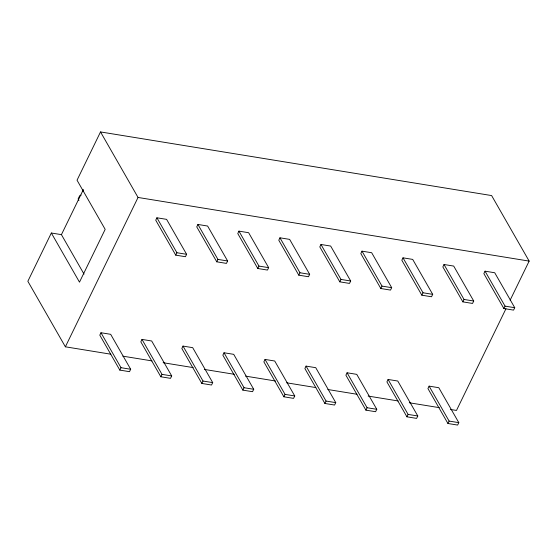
<?xml version="1.0" encoding="UTF-8"?>
<svg xmlns="http://www.w3.org/2000/svg" width="557" height="557" viewBox="0 0 557 557"><rect width="100%" height="100%" fill="white"/><g stroke="black" fill="none" stroke-linecap="round" stroke-linejoin="round"><path stroke-width="0.84" d="M82.784 191.427L82.882 189.853M84.03 274.114L61.43 234.65L51.341 233.007L27.85 281.278L65.378 346.809L110.836 354.203M510.128 300.195L529.15 261.101L491.622 195.57L100.518 131.932L77.033 180.203L105.176 229.352L79.484 282.148L51.341 233.007M61.43 234.65L83.348 189.617M65.378 346.809L138.045 197.457L100.518 131.932M100.977 332.738L99.8 335.154L119.818 370.099L129.502 371.679L130.679 369.263L110.669 334.318L100.977 332.738L120.994 367.683L130.679 369.263M156.914 217.787L155.737 220.196L175.747 255.148L185.439 256.721L186.616 254.305L166.599 219.361L156.914 217.787L176.924 252.732L186.616 254.305M119.818 370.099L120.994 367.683M175.747 255.148L176.924 252.732M141.993 339.415L140.817 341.824L160.834 376.776L170.519 378.349L171.695 375.933L151.678 340.988L141.993 339.415L162.01 374.36L171.695 375.933M197.923 224.457L196.753 226.873L216.764 261.818L226.455 263.398L227.632 260.982L207.615 226.038L197.923 224.457L217.94 259.409L227.632 260.982M160.834 376.776L162.01 374.36M216.764 261.818L217.94 259.409M183.009 346.085L181.833 348.501L201.85 383.446L211.535 385.026L212.711 382.61L192.694 347.665L183.009 346.085L203.02 381.037L212.711 382.61M238.939 231.134L237.769 233.543L257.78 268.495L267.471 270.068L268.648 267.659L248.631 232.708L238.939 231.134L258.956 266.079L268.648 267.659M201.85 383.446L203.02 381.037M257.78 268.495L258.956 266.079M224.025 352.762L222.849 355.171L242.866 390.123L252.551 391.696L253.727 389.287L233.71 354.336L224.025 352.762L244.036 387.707L253.727 389.287M279.955 237.804L278.785 240.22L298.796 275.165L308.487 276.745L309.664 274.329L289.647 239.385L279.955 237.804L299.972 272.756L309.664 274.329M242.866 390.123L244.036 387.707M298.796 275.165L299.972 272.756M265.041 359.432L263.865 361.848L283.882 396.793L293.567 398.373L294.744 395.957L274.726 361.013L265.041 359.432L285.052 394.384L294.744 395.957M320.971 244.481L319.802 246.897L339.812 281.842L349.504 283.416L350.68 281.007L330.663 246.055L320.971 244.481L340.988 279.426L350.68 281.007M283.882 396.793L285.052 394.384M339.812 281.842L340.988 279.426M306.058 366.109L304.881 368.525L324.898 403.47L334.583 405.043L335.76 402.634L315.742 367.683L306.058 366.109L326.068 401.054L335.76 402.634M361.987 251.151L360.818 253.567L380.828 288.519L390.52 290.093L391.689 287.677L371.679 252.732L361.987 251.151L382.005 286.103L391.689 287.677M324.898 403.47L326.068 401.054M380.828 288.519L382.005 286.103M347.074 372.779L345.897 375.195L365.914 410.147L375.599 411.72L376.776 409.304L356.759 374.36L347.074 372.779L367.084 407.731L376.776 409.304M403.003 257.828L401.834 260.244L421.844 295.189L431.536 296.77L432.705 294.354L412.695 259.402L403.003 257.828L423.021 292.773L432.705 294.354M365.914 410.147L367.084 407.731M421.844 295.189L423.021 292.773M388.09 379.456L386.913 381.872L406.93 416.817L416.615 418.398L417.792 415.982L397.775 381.03L388.09 379.456L408.1 414.401L417.792 415.982M444.02 264.505L442.843 266.914L462.86 301.866L472.552 303.44L473.722 301.024L453.711 266.079L444.02 264.505L464.037 299.45L473.722 301.024M406.93 416.817L408.1 414.401M462.86 301.866L464.037 299.45M429.106 386.133L427.929 388.542L447.939 423.494L457.631 425.068L458.808 422.652L438.791 387.707L429.106 386.133L449.116 421.078L458.808 422.652M485.036 271.175L483.859 273.591L503.876 308.536L513.568 310.117L514.738 307.701L494.727 272.756L485.036 271.175L505.053 306.127L514.738 307.701M447.939 423.494L449.116 421.078M503.876 308.536L505.053 306.127M505.944 308.794L456.482 410.446L450.474 409.472M81.155 195.117L79.721 195.667L78.112 198.967L78.948 200.429M138.045 197.457L529.15 261.101M122.839 356.16L152.005 360.901M163.152 362.718L193.175 367.599M204.322 369.416L234.344 374.304M245.491 376.114L275.506 381.002M286.66 382.812L315.819 387.561M327.829 389.51L356.988 394.259M368.142 396.076L398.158 400.956M409.304 402.774L439.327 407.654"/></g></svg>
